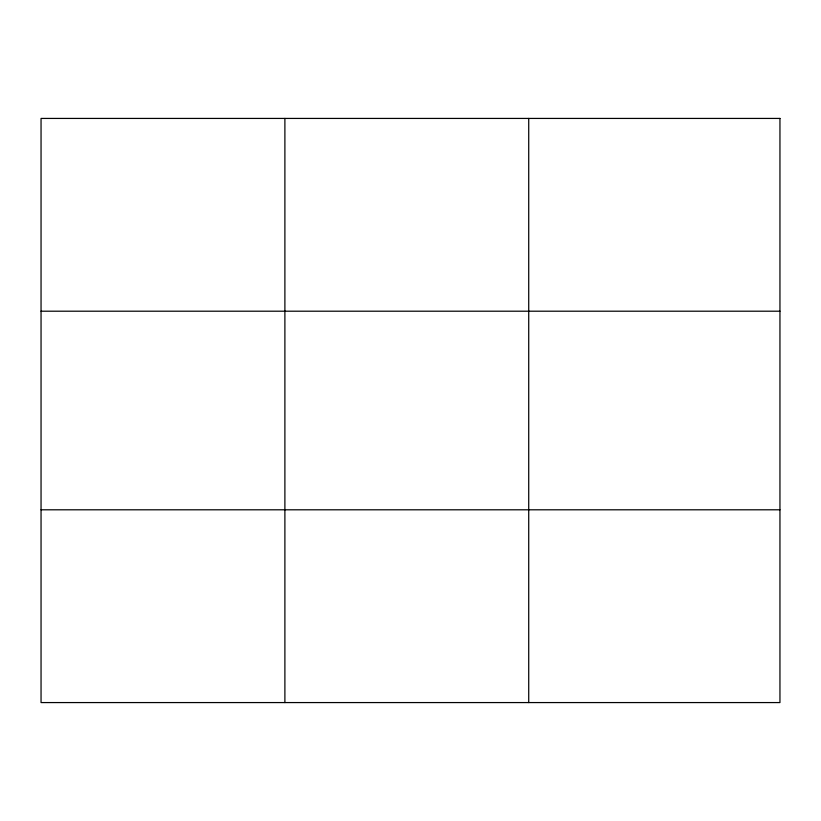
<?xml version="1.0" encoding="UTF-8"?>
<svg xmlns="http://www.w3.org/2000/svg" width="821" height="821" viewBox="0 0 821 821"><rect width="100%" height="100%" fill="white"/><g stroke="black" fill="none" stroke-linecap="round" stroke-linejoin="round"><path stroke-width="1.23" d="M284.887 118.429L284.887 702.571M528.724 118.429L528.724 702.571M41.05 311.2L779.95 311.2M41.05 509.8L779.95 509.8M779.95 118.429L779.95 702.571L41.05 702.571L41.05 118.429L779.95 118.429"/></g></svg>
